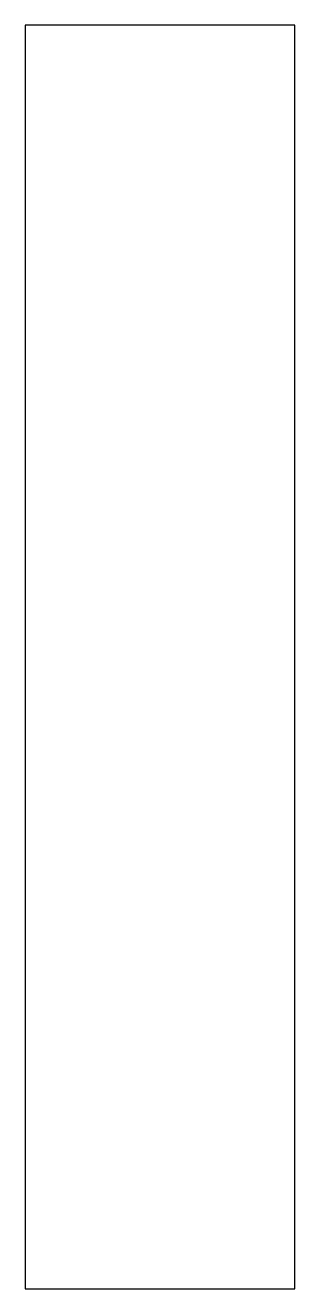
# Model space of a CAD drawing. Header units: inches. Extents: x -0.187 to 0, y -0.438 to 0.438.
import ezdxf

# ---------------------------------------------------------------- set-up
doc = ezdxf.new("R2010")
doc.units = ezdxf.units.IN
doc.header["$LTSCALE"] = 0.5
doc.header["$MEASUREMENT"] = 0
doc.layers.add('End Cap', color=92, linetype='CONTINUOUS')

msp = doc.modelspace()

# ---------------------------------------------------------------- linework, layer by layer
at = {"layer": 'End Cap', "color": 0, "ltscale": 0.5, "transparency": 16777216}
msp.add_lwpolyline([(0, 0.4375), (-0.187, 0.4375), (-0.187, -0.4375), (0, -0.4375)], close=True, dxfattribs=at)

doc.saveas('drawing.dxf')
